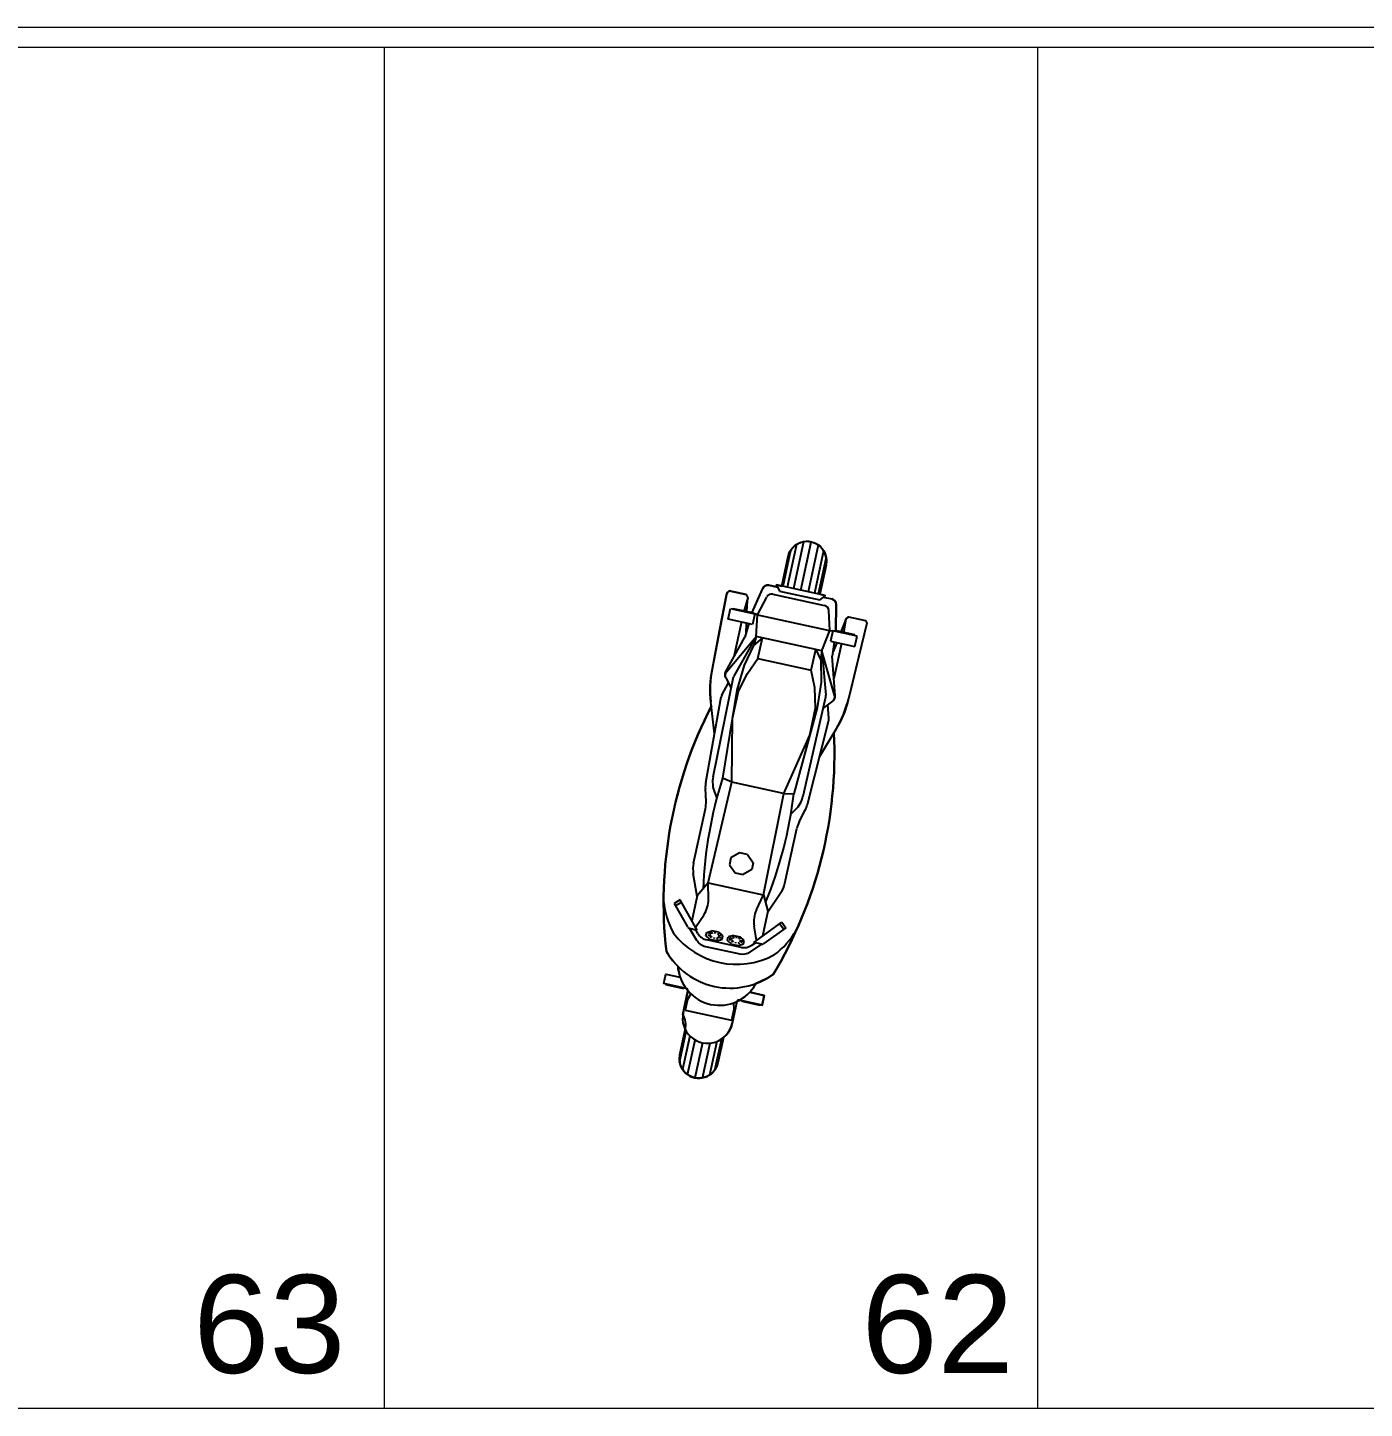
# Model space of a CAD drawing. Header units: inches. Extents: x 13 to 261, y -112 to -47.
# Drawn here: x 82.34 to 87.25, y -58.55 to -53.47 of the extents above; entities that cross this region are included whole.
import ezdxf

# ---------------------------------------------------------------- set-up
doc = ezdxf.new("R2010")
doc.units = ezdxf.units.IN
doc.header["$MEASUREMENT"] = 0
for name, color, linetype, lineweight in [('BANQUETA', 2, 'Continuous', 18), ('CAJONES', 3, 'Continuous', 20), ('TEXTOS', 124, 'Continuous', 30)]:
    doc.layers.add(name, color=color, linetype=linetype, lineweight=lineweight)
doc.layers.add('CONTORNO', color=7, linetype='Continuous')
doc.styles.add('TEXTOS', font='ARIALUNI.TTF', dxfattribs={"height": 0.36})

msp = doc.modelspace()

# ---------------------------------------------------------------- linework, layer by layer
for p, q in [((85.1651, -55.3733), (85.1312, -55.5294)), ((85.1909, -55.3629), (85.1537, -55.5343)), ((85.181, -55.5403), (85.2193, -55.364)), ((85.2453, -55.3757), (85.2083, -55.5462)), ((85.1342, -55.4187), (85.1111, -55.5251)), ((85.1159, -55.5261), (85.1447, -55.3939)), ((85.2644, -55.3962), (85.2308, -55.5511)), ((85.246, -55.5544), (85.2743, -55.4243)), ((85.274, -55.449), (85.2508, -55.5554)), ((84.9183, -55.5433), (84.9098, -55.5499)), ((84.9802, -55.5568), (84.9183, -55.5433)), ((85.0025, -55.6226), (85.0411, -55.5343)), ((85.0954, -55.5297), (85.0636, -55.5228)), ((85.27, -55.56), (85.0918, -55.5213)), ((85.0918, -55.5213), (85.1027, -55.5447)), ((84.9098, -55.5499), (84.8558, -55.8306)), ((84.9866, -55.5688), (84.9723, -55.6185)), ((84.9802, -55.5568), (84.9866, -55.5688)), ((84.9819, -55.6206), (84.9836, -55.579)), ((85.0224, -55.6315), (85.0562, -55.5658)), ((85.0782, -55.5554), (85.2682, -55.5966)), ((85.1027, -55.5447), (85.2504, -55.5768)), ((85.27, -55.56), (85.2504, -55.5768)), ((85.2632, -55.5661), (85.295, -55.573)), ((85.3092, -55.6892), (85.3108, -55.5929)), ((84.914, -55.6467), (84.9224, -55.6081)), ((84.9224, -55.6081), (85.0123, -55.6277)), ((84.9317, -55.6076), (85.004, -55.6233)), ((85.002, -55.625), (85.0025, -55.6226)), ((85.0022, -55.6238), (85.002, -55.625)), ((85.0224, -55.6315), (85.0022, -55.6238)), ((85.0123, -55.6277), (85.0039, -55.6662)), ((85.0177, -55.7112), (85.0224, -55.6315)), ((85.0224, -55.6315), (85.2866, -55.6889)), ((85.2874, -55.6891), (85.284, -55.6152)), ((85.3568, -55.6386), (85.3461, -55.6468)), ((85.3568, -55.6386), (85.4187, -55.652)), ((85.0039, -55.6662), (84.914, -55.6467)), ((84.9635, -55.6574), (84.9356, -55.7858)), ((84.9902, -55.6636), (84.9751, -55.7138)), ((84.9806, -55.6615), (84.9791, -55.6991)), ((85.2586, -55.7636), (85.2874, -55.6891)), ((85.2874, -55.6891), (85.309, -55.6904)), ((85.2982, -55.6898), (85.2898, -55.7283)), ((85.3881, -55.7093), (85.2982, -55.6898)), ((85.3798, -55.705), (85.3076, -55.6893)), ((85.3087, -55.6916), (85.3092, -55.6892)), ((85.309, -55.6904), (85.3087, -55.6916)), ((85.3288, -55.696), (85.3445, -55.6574)), ((85.3461, -55.6468), (85.3384, -55.6981)), ((85.4237, -55.6615), (85.3565, -55.9394)), ((85.4187, -55.652), (85.4237, -55.6615)), ((84.9044, -55.8415), (84.9751, -55.7138)), ((84.9079, -55.8406), (85.0177, -55.7112)), ((85.0177, -55.7112), (84.9365, -55.8536)), ((85.0072, -55.7443), (84.9729, -55.8167)), ((85.0402, -55.7161), (85.0072, -55.7443)), ((85.0177, -55.7112), (85.0104, -55.7412)), ((85.2578, -55.7634), (85.0177, -55.7112)), ((85.0238, -55.7916), (85.0402, -55.7161)), ((85.2898, -55.7283), (85.3798, -55.7478)), ((85.3034, -55.7317), (85.2963, -55.7835)), ((85.313, -55.7338), (85.2988, -55.7685)), ((85.3303, -55.7371), (85.3024, -55.8654)), ((85.3798, -55.7478), (85.3881, -55.7093)), ((84.985, -55.8463), (85.0238, -55.7916)), ((85.0238, -55.7916), (85.2189, -55.834)), ((85.2197, -55.8342), (85.2361, -55.7587)), ((85.2361, -55.7587), (85.2545, -55.798)), ((85.2586, -55.7636), (85.2529, -55.7939)), ((85.3048, -55.9269), (85.2586, -55.7636)), ((85.2586, -55.7636), (85.2735, -55.9268)), ((85.3077, -55.9291), (85.2963, -55.7835)), ((84.9729, -55.8167), (84.9463, -55.9085)), ((84.9522, -55.9123), (84.985, -55.8463)), ((85.2324, -55.9), (85.2197, -55.8342)), ((85.2545, -55.798), (85.2556, -55.8781)), ((84.8592, -56.2263), (84.9342, -55.8595)), ((84.8913, -55.9261), (84.9158, -55.8817)), ((84.9056, -55.8632), (84.9259, -55.9003)), ((85.2556, -55.8781), (85.2418, -55.9727)), ((84.832, -56.2468), (84.8891, -55.9322)), ((84.9463, -55.9085), (84.8937, -56.2317)), ((84.9297, -56.0117), (84.9522, -55.9123)), ((85.1892, -56.2979), (85.273, -55.9331)), ((85.2348, -55.9737), (85.2324, -55.9)), ((85.2976, -55.9483), (85.2637, -55.9737)), ((84.8643, -56.0687), (84.8511, -55.9511)), ((85.2418, -55.9727), (85.1555, -56.2886)), ((85.214, -56.0734), (85.2348, -55.9737)), ((85.2845, -56.0115), (85.2806, -55.961)), ((84.9277, -56.2458), (84.9297, -56.0117)), ((85.2054, -56.3279), (85.284, -56.018)), ((85.2499, -56.1524), (85.3107, -56.051)), ((85.1188, -56.2874), (85.214, -56.0734)), ((84.8413, -56.6164), (84.9277, -56.2458)), ((84.9277, -56.2458), (84.8937, -56.2317)), ((84.9277, -56.2458), (84.8937, -56.2317)), ((85.118, -56.2872), (84.9277, -56.2458)), ((85.118, -56.2872), (84.9277, -56.2458)), ((84.833, -56.3169), (84.8306, -56.2699)), ((84.8639, -56.2822), (84.8724, -56.3044)), ((85.0436, -56.6604), (85.1188, -56.2874)), ((85.1188, -56.2874), (85.1555, -56.2886)), ((85.1188, -56.2874), (85.1555, -56.2886)), ((84.7873, -56.5442), (84.8309, -56.3434)), ((85.1617, -56.3469), (85.1447, -56.3636)), ((85.1754, -56.3913), (85.1971, -56.3495)), ((85.1227, -56.6171), (85.1663, -56.4163)), ((84.9563, -56.5052), (84.9244, -56.5243)), ((84.9852, -56.5115), (84.9563, -56.5052)), ((84.9244, -56.5243), (84.9189, -56.5492)), ((84.9189, -56.5492), (84.9402, -56.5791)), ((84.9852, -56.5115), (85.0063, -56.5421)), ((85.0063, -56.5421), (85.0009, -56.567)), ((84.8004, -56.6664), (84.7864, -56.5818)), ((84.9402, -56.5791), (84.9691, -56.5853)), ((85.0009, -56.567), (84.9691, -56.5853)), ((84.8413, -56.6164), (84.801, -56.6639)), ((84.8413, -56.6164), (85.0428, -56.6602)), ((84.842, -56.677), (84.8413, -56.6164)), ((85.0601, -56.7228), (85.1079, -56.6517)), ((84.7385, -56.6789), (84.7161, -56.6917)), ((84.7161, -56.6917), (84.7653, -56.7781)), ((84.7434, -56.6877), (84.721, -56.7004)), ((84.8004, -56.7892), (84.7385, -56.6789)), ((84.801, -56.6639), (84.7812, -56.755)), ((85.0179, -56.7152), (85.0436, -56.6604)), ((85.0436, -56.6604), (85.0606, -56.7203)), ((84.7953, -56.7776), (84.8247, -56.7343)), ((85.0092, -56.8345), (85.1112, -56.7599)), ((85.0606, -56.7203), (85.0408, -56.8114)), ((85.1112, -56.7599), (85.1263, -56.7808)), ((84.7718, -56.783), (84.8004, -56.7892)), ((84.7726, -56.7836), (84.7983, -56.8264)), ((84.8034, -56.8023), (84.7951, -56.7884)), ((84.8328, -56.8105), (84.8355, -56.7977)), ((84.8475, -56.8238), (84.8328, -56.8105)), ((84.8355, -56.7977), (84.8545, -56.7917)), ((84.8392, -56.8077), (84.851, -56.8077)), ((84.8519, -56.8037), (84.841, -56.7997)), ((84.8514, -56.7944), (84.8574, -56.8016)), ((84.8794, -56.7971), (84.8545, -56.7917)), ((84.8658, -56.8017), (84.8672, -56.7953)), ((84.8811, -56.8008), (84.8735, -56.8051)), ((84.8892, -56.8101), (84.8776, -56.8093)), ((84.8794, -56.7971), (84.895, -56.8106)), ((84.8922, -56.8234), (84.895, -56.8106)), ((84.934, -56.809), (84.9142, -56.8148)), ((84.9309, -56.8116), (84.9361, -56.8187)), ((84.934, -56.809), (84.9589, -56.8144)), ((85.0186, -56.8261), (85.0098, -56.7745)), ((85.1263, -56.7808), (85.0457, -56.8391)), ((85.1031, -56.7658), (85.1182, -56.7866)), ((84.8306, -56.8496), (84.9566, -56.8769)), ((84.962, -56.8529), (84.8357, -56.8254)), ((84.855, -56.8128), (84.8467, -56.8161)), ((84.8724, -56.8292), (84.8475, -56.8238)), ((84.8626, -56.8162), (84.8614, -56.8218)), ((84.871, -56.8163), (84.8764, -56.8225)), ((84.8724, -56.8292), (84.8922, -56.8234)), ((84.8767, -56.8133), (84.8874, -56.8182)), ((84.9115, -56.8276), (84.9142, -56.8148)), ((84.927, -56.8411), (84.9115, -56.8276)), ((84.9297, -56.8248), (84.9179, -56.8248)), ((84.9197, -56.8168), (84.9306, -56.8208)), ((84.9337, -56.8299), (84.9262, -56.8333)), ((84.927, -56.8411), (84.9519, -56.8465)), ((84.9413, -56.8333), (84.9401, -56.8389)), ((84.9445, -56.8188), (84.9459, -56.8124)), ((84.9497, -56.8334), (84.9559, -56.8398)), ((84.9519, -56.8465), (84.9709, -56.8405)), ((84.9606, -56.8181), (84.9522, -56.8221)), ((84.9661, -56.8353), (84.9554, -56.8304)), ((84.9563, -56.8264), (84.9679, -56.8272)), ((84.9737, -56.8277), (84.9589, -56.8144)), ((84.9709, -56.8405), (84.9737, -56.8277)), ((85.0368, -56.841), (84.9956, -56.8693)), ((85.001, -56.8452), (85.0143, -56.8361)), ((85.0377, -56.8407), (85.0092, -56.8345)), ((84.6777, -56.9862), (84.6854, -56.9509)), ((84.6854, -56.9509), (84.738, -56.9623)), ((84.7604, -57.0042), (84.6777, -56.9862)), ((84.7511, -57.0047), (84.6852, -56.9904)), ((84.7668, -57.0128), (84.7492, -57.0936)), ((84.7652, -57.0439), (84.7567, -57.0833)), ((84.7769, -57.0234), (84.7652, -57.0439)), ((84.9462, -57.0517), (84.9287, -57.1325)), ((84.9334, -57.057), (84.9355, -57.0809)), ((84.9564, -57.0467), (85.0391, -57.0647)), ((84.9647, -57.0511), (85.0305, -57.0654)), ((85.0467, -57.0294), (84.9941, -57.018)), ((85.0391, -57.0647), (85.0467, -57.0294)), ((84.7567, -57.0833), (84.9269, -57.1202)), ((84.9355, -57.0809), (84.9269, -57.1202)), ((84.7359, -57.2755), (84.7607, -57.1618)), ((84.757, -57.1553), (84.7371, -57.2472)), ((84.7732, -57.1778), (84.7463, -57.3013)), ((84.7655, -57.3215), (84.7933, -57.1933)), ((84.8197, -57.2034), (84.7918, -57.3322)), ((84.8201, -57.3333), (84.848, -57.2049)), ((84.8729, -57.1989), (84.8459, -57.323)), ((84.866, -57.3038), (84.8909, -57.1892)), ((84.897, -57.1846), (84.8768, -57.2775))]:
    msp.add_line(p, q)
for centre, radius, start, end in [((85.2038, -55.4334), 0.0711, 347.4138, 168.0764), ((85.0594, -55.5423), 0.02, 77.7451, 156.3944), ((85.074, -55.5749), 0.02, 77.7451, 152.8132), ((85.2908, -55.5926), 0.02, 359.0958, 77.7451), ((85.264, -55.6162), 0.02, 2.6769, 77.7451), ((85.2485, -55.9062), 0.4, 169.1026, 186.4393), ((84.9219, -55.8512), 0.02, 151.0169, 208.6588), ((84.9232, -55.8536), 0.02, 139.6875, 208.6588), ((84.9538, -55.8635), 0.02, 150.2903, 168.4395), ((84.9088, -55.9358), 0.02, 151.104, 169.7152), ((85.2536, -55.9286), 0.02, 347.0507, 5.1999), ((85.2856, -55.9323), 0.02, 306.8314, 15.8026), ((85.2878, -55.9307), 0.02, 306.8314, 4.4732), ((84.9677, -55.8452), 0.4, 329.0509, 346.3875), ((86.2523, -56.6894), 1.5751, 152.6872, 186.5126), ((85.2646, -56.0131), 0.02, 345.7749, 4.3861), ((83.7295, -56.1414), 1.5751, 328.9775, 2.803), ((86.3435, -56.6956), 1.5221, 162.2593, 177.8583), ((84.9304, -56.2646), 0.1, 169.7152, 183.0326), ((84.9572, -56.2463), 0.1, 168.4395, 201.0724), ((83.644, -56.1092), 1.5221, 337.6319, 353.2309), ((85.0917, -56.2755), 0.1, 314.4177, 347.0507), ((84.7332, -56.3222), 0.1, 347.7451, 3.0326), ((85.1085, -56.3033), 0.1, 332.4576, 345.7749), ((85.264, -56.4375), 0.1, 152.4576, 167.7451), ((84.885, -56.5654), 0.1, 167.7451, 189.4319), ((85.025, -56.5959), 0.1, 326.0582, 347.7451), ((84.9803, -56.6533), 0.3045, 185.6307, 208.946), ((84.742, -56.6781), 0.1, 325.8391, 0.663), ((85.1084, -56.7577), 0.1, 154.8271, 189.6511), ((84.945, -56.6245), 0.2907, 217.2926, 298.1976), ((84.7739, -56.7732), 0.01, 209.6127, 257.7451), ((84.8463, -56.7766), 0.05, 210.9833, 257.7451), ((84.9019, -56.6363), 0.3045, 306.5442, 329.8594), ((84.8412, -56.8007), 0.05, 210.9833, 257.7451), ((84.9727, -56.804), 0.05, 257.7451, 304.5069), ((85.0399, -56.831), 0.01, 257.7451, 305.8774), ((84.9219, -56.731), 0.2716, 210.3012, 305.1889), ((84.9673, -56.8281), 0.05, 257.7451, 304.5069), ((84.8823, -56.9134), 0.1524, 183.8026, 331.6872), ((84.8388, -57.1136), 0.0918, 167.4138, 348.0764), ((84.8064, -57.2627), 0.0711, 167.4138, 348.0764)]:
    msp.add_arc(centre, radius, start, end)
at = {"layer": 'BANQUETA'}
msp.add_line((112.5183, -53.474), (71.6507, -53.474), dxfattribs=at)
at = {"layer": 'CAJONES'}
for p, q in [((110.0507, -53.5466), (71.6507, -53.5466)), ((83.6507, -53.5466), (83.6507, -58.5466)), ((86.0507, -53.5466), (86.0507, -58.5466)), ((110.0507, -58.5466), (71.6507, -58.5466))]:
    msp.add_line(p, q, dxfattribs=at)
at = {"layer": 'CONTORNO'}
msp.add_lwpolyline([(85.4237, -55.6615), (85.3832, -55.8287), (85.3633, -55.911), (85.3526, -55.9542), (85.3411, -55.9885), (85.3263, -56.0225), (85.3027, -56.0644, -0.148672), (85.0793, -56.9532, -0.056745), (85.0165, -56.9857, -0.046105), (84.9941, -57.018), (85.0467, -57.0294), (85.0391, -57.0647), (84.9564, -57.0467, 0.349135), (84.9462, -57.0517), (84.9282, -57.1347, -0.173873), (84.897, -57.1846), (84.8768, -57.2775, -0.9943), (84.7369, -57.248), (84.757, -57.1553, 0.187808), (84.7481, -57.0992), (84.7668, -57.0128, 0.474398), (84.7598, -57.0041), (84.6777, -56.9862), (84.6854, -56.9509), (84.738, -56.9623, -0.06519), (84.7302, -56.9235, -0.064755), (84.6874, -56.8681, -0.148672), (84.8528, -55.9667, -0.072089), (84.8528, -55.8478), (84.8828, -55.6903), (84.9083, -55.5575), (84.9141, -55.5466), (84.9183, -55.5433), (84.9802, -55.5568), (84.9866, -55.5688), (84.9836, -55.579), (84.982, -55.6185), (85.0025, -55.6226), (85.0235, -55.5744), (85.0411, -55.5343, -0.35731), (85.0636, -55.5228), (85.0954, -55.5297), (85.0918, -55.5213), (85.111, -55.5255), (85.1347, -55.4168, -1.013858), (85.2732, -55.4489), (85.274, -55.449), (85.2508, -55.5558), (85.27, -55.56), (85.2632, -55.5661), (85.295, -55.573, -0.35731), (85.3108, -55.5929), (85.3092, -55.6892), (85.3092, -55.6896), (85.3296, -55.694), (85.3445, -55.6574), (85.3461, -55.6468), (85.3568, -55.6386), (85.4187, -55.652), (85.4237, -55.6615)], format="xyb", dxfattribs=at)

# ---------------------------------------------------------------- texts
at = {"layer": 'TEXTOS', "style": 'TEXTOS'}
for s, p in [('63', (82.9497, -58.4163)), ('62', (85.4038, -58.4163))]:
    msp.add_text(s, height=0.36, dxfattribs=at).set_placement(p)

doc.saveas('drawing.dxf')
